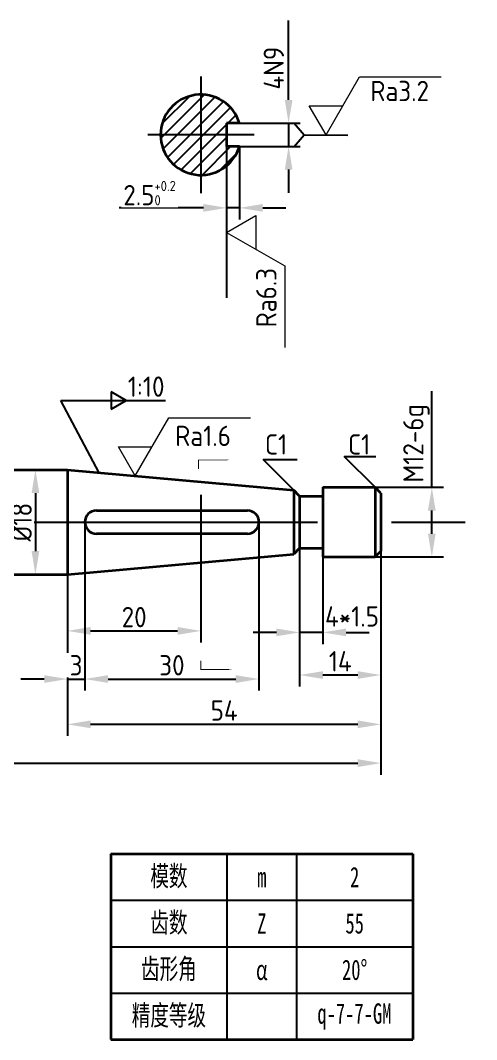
# Model space of a CAD drawing. Header units: millimetres. Extents: x 2207 to 2403, y 1770 to 1946.
# Drawn here: x 2324 to 2402.6, y 1770.3 to 1945.9 of the extents above; entities that cross this region are included whole.
import ezdxf

# ---------------------------------------------------------------- set-up
doc = ezdxf.new("R2010")
doc.units = ezdxf.units.MM
doc.linetypes.add('CENTERX2', pattern=[101.6, 63.5, -12.7, 12.7, -12.7])
for name, color, linetype in [('中心线', 1, 'CENTERX2'), ('标注', 3, 'Continuous'), ('细实线', 7, 'Continuous')]:
    doc.layers.add(name, color=color, linetype=linetype)
doc.layers.add('粗实线', color=7, linetype='Continuous', lineweight=35)
doc.styles.add('ISOCP', font='isocp.shx', dxfattribs={"height": 3.5})
doc.styles.add('仿宋', font='simfang.ttf', dxfattribs={"width": 0.67, "height": 3.5})
doc.styles.add('长仿宋体', font='simfang.ttf', dxfattribs={"width": 0.67, "height": 3.5})
doc.dimstyles.new('ISO-25$0', dxfattribs={"dimtxt": 3.5, "dimasz": 4, "dimexe": 2, "dimexo": 0, "dimtad": 1, "dimtoh": 1, "dimdsep": 46, "dimtxsty": 'ISOCP', "dimcen": 2.5, "dimadec": 0, "dimazin": 0, "dimtfac": 1, "dimtmove": 0, "dimatfit": 3, "dimfxl": 1, "dimtfill": 1, "dimarcsym": 0})

# ---------------------------------------------------------------- blocks, each defined once
blk = doc.blocks.new('轴套特殊标注')
at = {"layer": '粗实线'}
for p, q in [((-52, 0), (-52, -32)), ((-52, 0), (0, 0)), ((0, 0), (0, -32)), ((-52, -32), (0, -32))]:
    blk.add_line(p, q, dxfattribs=at)
at = {"layer": '细实线'}
for p, q in [((-32, 0), (-32, -32)), ((-20, 0), (-20, -32)), ((-52, -8), (0, -8)), ((-52, -16), (0, -16)), ((-52, -24), (0, -24))]:
    blk.add_line(p, q, dxfattribs=at)
at = {"layer": '细实线', "char_height": 3.5, "attachment_point": 5}
for s, width, insert, style in [('\\pxqc;模数', 20, (-42, -4), '仿宋'), ('\\pxqc;m', 12, (-26, -4), '仿宋'), ('齿数', 20, (-42, -12), '仿宋'), ('\\pxqc;Z', 12, (-26, -12), '仿宋'), ('\\pxqc;齿形角', 20, (-42, -20), '仿宋'), ('\\pxqc;α', 12, (-26, -20), '仿宋'), ('\\pxqc;精度等级', 20, (-42, -28), '长仿宋体')]:
    blk.add_mtext_dynamic_manual_height_columns(s, width=width, gutter_width=17.5, heights=[0], dxfattribs=dict(at, insert=insert, style=style))
blk = doc.blocks.new('*D47')
at = {"layer": 'Defpoints', "color": 0, "transparency": 16777216}
for p in [(2326.48, 1868.46), (2326.48, 1850.46), (2326.59, 1850.46)]:
    blk.add_point(p, dxfattribs=at)
at = {"layer": '标注', "color": 0, "lineweight": -2, "transparency": 16777216}
for p, q in [((2326.48, 1868.46), (2328.59, 1868.46)), ((2326.59, 1864.46), (2326.59, 1854.46)), ((2326.48, 1850.46), (2328.59, 1850.46))]:
    blk.add_line(p, q, dxfattribs=at)
at = {"layer": '标注', "color": 0, "transparency": 16777216}
for points in [[(2325.93, 1864.46), (2327.26, 1864.46), (2326.59, 1868.46)], [(2325.93, 1854.46), (2327.26, 1854.46), (2326.59, 1850.46)]]:
    blk.add_solid(points, dxfattribs=at)
at = {"layer": '标注', "color": 0, "transparency": 16777216, "insert": (2324.22, 1859.46), "char_height": 3.5, "attachment_point": 5, "rotation": 90, "style": 'ISOCP', "bg_fill": 3, "box_fill_scale": 1.1, "bg_fill_color": 256, "bg_fill_true_color": 13158600, "bg_fill_transparency": 0}
blk.add_mtext('%%C18', dxfattribs=at)
blk = doc.blocks.new('*D48')
at = {"layer": 'Defpoints', "color": 0, "transparency": 16777216}
for p in [(2385.1, 1865.46), (2394.87, 1865.46), (2385.1, 1853.46)]:
    blk.add_point(p, dxfattribs=at)
at = {"layer": '标注', "color": 0, "lineweight": -2, "transparency": 16777216}
for p, q in [((2385.1, 1865.46), (2396.87, 1865.46)), ((2394.87, 1857.46), (2394.87, 1861.46)), ((2385.1, 1853.46), (2396.87, 1853.46))]:
    blk.add_line(p, q, dxfattribs=at)
at = {"layer": '标注', "color": 0, "transparency": 16777216}
for points in [[(2394.2, 1861.46), (2395.53, 1861.46), (2394.87, 1865.46)], [(2394.2, 1857.46), (2395.53, 1857.46), (2394.87, 1853.46)]]:
    blk.add_solid(points, dxfattribs=at)
blk = doc.blocks.new('*D49')
at = {"layer": 'Defpoints', "color": 0, "transparency": 16777216}
for p in [(2359.53, 1924.2), (2361.74, 1924.2), (2359.53, 1913.61)]:
    blk.add_point(p, dxfattribs=at)
at = {"layer": '标注', "color": 0, "lineweight": -2, "transparency": 16777216}
for p, q in [((2359.53, 1924.2), (2359.53, 1911.61)), ((2361.74, 1924.2), (2361.74, 1911.61)), ((2355.53, 1913.61), (2340.99, 1913.61)), ((2361.74, 1913.61), (2359.53, 1913.61)), ((2365.74, 1913.61), (2369.74, 1913.61))]:
    blk.add_line(p, q, dxfattribs=at)
at = {"layer": '标注', "color": 0, "transparency": 16777216}
for points in [[(2355.53, 1914.28), (2355.53, 1912.94), (2359.53, 1913.61)], [(2365.74, 1914.28), (2365.74, 1912.94), (2361.74, 1913.61)]]:
    blk.add_solid(points, dxfattribs=at)
at = {"layer": '标注', "color": 0, "transparency": 16777216, "insert": (2346.26, 1916.15), "char_height": 3.5, "attachment_point": 5, "style": 'ISOCP', "bg_fill": 3, "box_fill_scale": 1.1, "bg_fill_color": 256, "bg_fill_true_color": 13158600, "bg_fill_transparency": 0}
blk.add_mtext('2.5{\\H0.5x;\\S+0.2^ 0;}', dxfattribs=at)
blk = doc.blocks.new('*D50')
at = {"layer": 'Defpoints', "color": 0, "transparency": 16777216}
for p in [(2361.74, 1928.2), (2361.74, 1924.2), (2370.2, 1924.2)]:
    blk.add_point(p, dxfattribs=at)
at = {"layer": '标注', "color": 0, "lineweight": -2, "transparency": 16777216}
for p, q in [((2370.2, 1932.2), (2370.2, 1936.2)), ((2361.74, 1928.2), (2372.2, 1928.2)), ((2370.2, 1928.2), (2370.2, 1924.2)), ((2361.74, 1924.2), (2372.2, 1924.2)), ((2370.2, 1920.2), (2370.2, 1916.2))]:
    blk.add_line(p, q, dxfattribs=at)
at = {"layer": '标注', "color": 0, "transparency": 16777216}
for points in [[(2369.54, 1932.2), (2370.87, 1932.2), (2370.2, 1928.2)], [(2369.54, 1920.2), (2370.87, 1920.2), (2370.2, 1924.2)]]:
    blk.add_solid(points, dxfattribs=at)
blk = doc.blocks.new('去除表面')
at = {"layer": '标注', "lineweight": 0}
for p, q in [((0, 0), (5.77, 10)), ((0, 0), (-2.89, 5)), ((-2.89, 5), (2.89, 5))]:
    blk.add_line(p, q, dxfattribs=at)
blk = doc.blocks.new('去除材料')
at = {"layer": '粗实线', "color": 3, "lineweight": 0}
blk.add_line((5.77, 10), (19.84, 10), dxfattribs=at)
blk.add_blockref('去除表面', (0, 0), dxfattribs=at)
blk = doc.blocks.new('RA3.2')
at = {"lineweight": 35}
blk.add_blockref('去除材料', (0, 0), dxfattribs=at)
at = {"lineweight": -3, "insert": (7.63, 9.33), "char_height": 3.5, "attachment_point": 1, "style": 'ISOCP'}
blk.add_mtext_dynamic_manual_height_columns('Ra3.2', width=14.4167, gutter_width=17.5, heights=[0], dxfattribs=at)
blk = doc.blocks.new('*D51')
at = {"layer": 'Defpoints', "color": 0, "transparency": 16777216}
for p in [(2386.1, 1854.46), (2230.1, 1850.96), (2386.1, 1817.94)]:
    blk.add_point(p, dxfattribs=at)
at = {"layer": '标注', "color": 0, "lineweight": -2, "transparency": 16777216}
for p, q in [((2386.1, 1854.46), (2386.1, 1815.94)), ((2230.1, 1850.96), (2230.1, 1815.94)), ((2234.1, 1817.94), (2382.1, 1817.94))]:
    blk.add_line(p, q, dxfattribs=at)
at = {"layer": '标注', "color": 0, "transparency": 16777216}
for points in [[(2234.1, 1818.61), (2234.1, 1817.27), (2230.1, 1817.94)], [(2382.1, 1818.61), (2382.1, 1817.27), (2386.1, 1817.94)]]:
    blk.add_solid(points, dxfattribs=at)
at = {"layer": '标注', "color": 0, "transparency": 16777216, "insert": (2308.1, 1820.31), "char_height": 3.5, "attachment_point": 5, "style": 'ISOCP', "bg_fill": 3, "box_fill_scale": 1.1, "bg_fill_color": 256, "bg_fill_true_color": 13158600, "bg_fill_transparency": 0}
blk.add_mtext('156', dxfattribs=at)
blk = doc.blocks.new('*D52')
at = {"layer": 'Defpoints', "color": 0, "transparency": 16777216}
for p in [(2372.1, 1854.96), (2386.1, 1854.46), (2372.1, 1833.12)]:
    blk.add_point(p, dxfattribs=at)
at = {"layer": '标注', "color": 0, "lineweight": -2, "transparency": 16777216}
for p, q in [((2372.1, 1854.96), (2372.1, 1831.12)), ((2386.1, 1854.46), (2386.1, 1831.12)), ((2382.1, 1833.12), (2376.1, 1833.12))]:
    blk.add_line(p, q, dxfattribs=at)
at = {"layer": '标注', "color": 0, "transparency": 16777216}
for points in [[(2376.1, 1833.78), (2376.1, 1832.45), (2372.1, 1833.12)], [(2382.1, 1833.78), (2382.1, 1832.45), (2386.1, 1833.12)]]:
    blk.add_solid(points, dxfattribs=at)
at = {"layer": '标注', "color": 0, "transparency": 16777216, "insert": (2379.1, 1835.49), "char_height": 3.5, "attachment_point": 5, "style": 'ISOCP', "bg_fill": 3, "box_fill_scale": 1.1, "bg_fill_color": 256, "bg_fill_true_color": 13158600, "bg_fill_transparency": 0}
blk.add_mtext('14', dxfattribs=at)
blk = doc.blocks.new('*D53')
at = {"layer": 'Defpoints', "color": 0, "transparency": 16777216}
for p in [(2372.1, 1854.96), (2376.1, 1853.46), (2372.1, 1840.46)]:
    blk.add_point(p, dxfattribs=at)
at = {"layer": '标注', "color": 0, "lineweight": -2, "transparency": 16777216}
for p, q in [((2372.1, 1854.96), (2372.1, 1838.46)), ((2376.1, 1853.46), (2376.1, 1838.46)), ((2368.1, 1840.46), (2364.1, 1840.46)), ((2376.1, 1840.46), (2372.1, 1840.46)), ((2380.1, 1840.46), (2384.1, 1840.46))]:
    blk.add_line(p, q, dxfattribs=at)
at = {"layer": '标注', "color": 0, "transparency": 16777216}
for points in [[(2368.1, 1841.13), (2368.1, 1839.8), (2372.1, 1840.46)], [(2380.1, 1841.13), (2380.1, 1839.8), (2376.1, 1840.46)]]:
    blk.add_solid(points, dxfattribs=at)
blk = doc.blocks.new('*D35')
at = {"layer": 'Defpoints', "color": 0, "transparency": 16777216}
for p in [(2386.1, 1854.46), (2332.1, 1850.46), (2332.1, 1824.62)]:
    blk.add_point(p, dxfattribs=at)
at = {"layer": '标注', "color": 0, "lineweight": -2, "transparency": 16777216}
for p, q in [((2386.1, 1854.46), (2386.1, 1822.62)), ((2332.1, 1850.46), (2332.1, 1822.62)), ((2382.1, 1824.62), (2336.1, 1824.62))]:
    blk.add_line(p, q, dxfattribs=at)
at = {"layer": '标注', "color": 0, "transparency": 16777216}
for points in [[(2336.1, 1825.29), (2336.1, 1823.96), (2332.1, 1824.62)], [(2382.1, 1825.29), (2382.1, 1823.96), (2386.1, 1824.62)]]:
    blk.add_solid(points, dxfattribs=at)
at = {"layer": '标注', "color": 0, "transparency": 16777216, "insert": (2359.1, 1827), "char_height": 3.5, "attachment_point": 5, "style": 'ISOCP', "bg_fill": 3, "box_fill_scale": 1.1, "bg_fill_color": 256, "bg_fill_true_color": 13158600, "bg_fill_transparency": 0}
blk.add_mtext('54', dxfattribs=at)
blk = doc.blocks.new('*D59')
at = {"layer": 'Defpoints', "color": 0, "transparency": 16777216}
for p in [(2335.1, 1859.46), (2332.1, 1850.46)]:
    blk.add_point(p, dxfattribs=at)
at = {"layer": '标注', "color": 0, "lineweight": -2, "transparency": 16777216}
for p, q in [((2335.1, 1859.46), (2335.1, 1830.43)), ((2332.1, 1850.46), (2332.1, 1830.43)), ((2328.1, 1832.43), (2324.1, 1832.43)), ((2332.1, 1832.43), (2335.1, 1832.43)), ((2339.1, 1832.43), (2343.1, 1832.43))]:
    blk.add_line(p, q, dxfattribs=at)
at = {"layer": '标注', "color": 0, "transparency": 16777216}
for points in [[(2328.1, 1833.09), (2328.1, 1831.76), (2332.1, 1832.43)], [(2339.1, 1833.09), (2339.1, 1831.76), (2335.1, 1832.43)]]:
    blk.add_solid(points, dxfattribs=at)
at = {"layer": '标注', "color": 0, "transparency": 16777216, "insert": (2333.6, 1834.8), "char_height": 3.5, "attachment_point": 5, "style": 'ISOCP', "bg_fill": 3, "box_fill_scale": 1.1, "bg_fill_color": 256, "bg_fill_true_color": 13158600, "bg_fill_transparency": 0}
blk.add_mtext('3', dxfattribs=at)
at = {"layer": 'Defpoints', "color": 0, "transparency": 16777216}
blk.add_point((2335.1, 1832.43), dxfattribs=at)
blk = doc.blocks.new('*D60')
at = {"layer": 'Defpoints', "color": 0, "transparency": 16777216}
for p in [(2335.1, 1859.46), (2365.1, 1859.46), (2365.1, 1832.43)]:
    blk.add_point(p, dxfattribs=at)
at = {"layer": '标注', "color": 0, "lineweight": -2, "transparency": 16777216}
for p, q in [((2335.1, 1859.46), (2335.1, 1830.43)), ((2365.1, 1859.46), (2365.1, 1830.43)), ((2339.1, 1832.43), (2361.1, 1832.43))]:
    blk.add_line(p, q, dxfattribs=at)
at = {"layer": '标注', "color": 0, "transparency": 16777216}
for points in [[(2339.1, 1833.09), (2339.1, 1831.76), (2335.1, 1832.43)], [(2361.1, 1833.09), (2361.1, 1831.76), (2365.1, 1832.43)]]:
    blk.add_solid(points, dxfattribs=at)
at = {"layer": '标注', "color": 0, "transparency": 16777216, "insert": (2350.1, 1834.8), "char_height": 3.5, "attachment_point": 5, "style": 'ISOCP', "bg_fill": 3, "box_fill_scale": 1.1, "bg_fill_color": 256, "bg_fill_true_color": 13158600, "bg_fill_transparency": 0}
blk.add_mtext('30', dxfattribs=at)
blk = doc.blocks.new('*D61')
at = {"layer": 'Defpoints', "color": 0, "transparency": 16777216}
for p in [(2355.09, 1859.46), (2332.1, 1850.46), (2355.09, 1840.72)]:
    blk.add_point(p, dxfattribs=at)
at = {"layer": '标注', "color": 0, "lineweight": -2, "transparency": 16777216}
for p, q in [((2355.09, 1859.46), (2355.09, 1838.72)), ((2332.1, 1850.46), (2332.1, 1838.72)), ((2336.1, 1840.72), (2351.09, 1840.72))]:
    blk.add_line(p, q, dxfattribs=at)
at = {"layer": '标注', "color": 0, "transparency": 16777216}
for points in [[(2336.1, 1841.39), (2336.1, 1840.05), (2332.1, 1840.72)], [(2351.09, 1841.39), (2351.09, 1840.05), (2355.09, 1840.72)]]:
    blk.add_solid(points, dxfattribs=at)
at = {"layer": '标注', "color": 0, "transparency": 16777216, "insert": (2343.6, 1843.1), "char_height": 3.5, "attachment_point": 5, "style": 'ISOCP', "bg_fill": 3, "box_fill_scale": 1.1, "bg_fill_color": 256, "bg_fill_true_color": 13158600, "bg_fill_transparency": 0}
blk.add_mtext('20', dxfattribs=at)

msp = doc.modelspace()

# ---------------------------------------------------------------- hatches: boundary and pattern name
at = {"layer": '细实线', "transparency": 33554687}
h = msp.add_hatch(dxfattribs=at)
h.set_pattern_fill('ANSI31', color=256, scale=0.5)
h.set_pattern_definition([(45, (-189.8981, -551.8325), (-1.122532, 1.122532), [])])
h.paths.add_polyline_path([(2355.094, 1933.133), (2355.094, 1926.197), (2359.53, 1926.197), (2359.53, 1928.197), (2361.735, 1928.197, 0.3309133)])
h.paths.add_polyline_path([(2355.094, 1933.133, 0.4142136), (2348.159, 1926.197), (2355.094, 1926.197)])
h.paths.add_polyline_path([(2355.094, 1926.197), (2348.159, 1926.197, 0.4142136), (2355.094, 1919.261)])
h.paths.add_polyline_path([(2359.53, 1926.197), (2355.094, 1926.197), (2355.094, 1919.261, 0.3309133), (2361.735, 1924.197), (2359.53, 1924.197)])

# ---------------------------------------------------------------- linework, layer by layer
at = {"layer": '中心线'}
for p, q in [((2355.094, 1936.249), (2355.094, 1916.145)), ((2364.248, 1926.197), (2345.941, 1926.197)), ((2355.094, 1864.148), (2355.094, 1854.78)), ((2210.102, 1859.464), (2402.584, 1859.464))]:
    msp.add_line(p, q, dxfattribs=at)
at = {"layer": '标注'}
for p, q in [((2370.203, 1936.197), (2370.203, 1945.912)), ((2371.172, 1928.197), (2372.87, 1926.185)), ((2371.172, 1924.197), (2372.87, 1926.185)), ((2372.87, 1926.185), (2380.432, 1926.149)), ((2342.219, 1880.436), (2339.621, 1881.936)), ((2339.621, 1881.936), (2339.621, 1878.936)), ((2394.865, 1865.464), (2394.865, 1882.053)), ((2337.57, 1867.973), (2330.968, 1880.436)), ((2330.968, 1880.436), (2342.219, 1880.436)), ((2339.621, 1878.936), (2342.219, 1880.436)), ((2342.219, 1880.436), (2348.971, 1880.436)), ((2371.102, 1864.964), (2365.799, 1870.267)), ((2365.799, 1870.267), (2371.656, 1870.267)), ((2385.102, 1865.464), (2379.799, 1870.767)), ((2379.799, 1870.767), (2385.235, 1870.767))]:
    msp.add_line(p, q, dxfattribs=at)
at = {"layer": '粗实线'}
for p, q in [((2361.735, 1928.197), (2359.53, 1928.197)), ((2359.53, 1928.197), (2359.53, 1924.197)), ((2361.735, 1924.197), (2359.53, 1924.197)), ((2361.735, 1924.197), (2359.53, 1924.197)), ((2316.102, 1868.464), (2332.102, 1868.464)), ((2332.102, 1868.464), (2332.102, 1850.464)), ((2332.102, 1868.464), (2371.102, 1864.964)), ((2376.102, 1865.464), (2385.102, 1865.464)), ((2376.102, 1865.464), (2376.102, 1853.464)), ((2386.102, 1864.464), (2385.102, 1865.464)), ((2385.102, 1865.464), (2385.102, 1853.464)), ((2371.102, 1864.964), (2371.102, 1853.964)), ((2372.102, 1863.964), (2371.102, 1864.964)), ((2372.102, 1863.964), (2376.102, 1863.964)), ((2372.102, 1863.964), (2372.102, 1854.964)), ((2386.102, 1864.464), (2386.102, 1854.464)), ((2337.102, 1861.464), (2363.102, 1861.464)), ((2363.102, 1857.464), (2337.102, 1857.464)), ((2372.102, 1854.964), (2371.102, 1853.964)), ((2372.102, 1854.964), (2376.102, 1854.964)), ((2386.102, 1854.464), (2385.102, 1853.464)), ((2332.102, 1850.464), (2371.102, 1853.964)), ((2376.102, 1853.464), (2385.102, 1853.464)), ((2316.102, 1850.464), (2332.102, 1850.464))]:
    msp.add_line(p, q, dxfattribs=at)
msp.add_lwpolyline([(2354.692, 1868.642, 0.14, 0.14, 0), (2354.692, 1870.178, 0.14, 0.14, 0), (2356.817, 1870.178, 0.798, 0, 0), (2360.005, 1870.178, 0, 0, 0)], format="xyseb", dxfattribs=at)
for centre, radius, start, end in [((2355.094, 1926.197), 6.936, 16.75973, 343.24027), ((2337.102, 1859.464), 2, 90, 270), ((2363.102, 1859.464), 2, 270, 90)]:
    msp.add_arc(centre, radius, start, end, dxfattribs=at)

# ---------------------------------------------------------------- block references
at = {"layer": '标注'}
for name, p in [('RA3.2', (2376.651, 1926.167)), ('去除材料', (2343.8, 1867.414))]:
    msp.add_blockref(name, p, dxfattribs=at)
at = {"layer": '细实线'}
msp.add_blockref('轴套特殊标注', (2391.583, 1802.3), dxfattribs=at)

# ---------------------------------------------------------------- texts
at = {"layer": '标注', "char_height": 3.5, "attachment_point": 1, "rotation": 90, "style": 'ISOCP'}
for s, width, insert in [('4N9', 9.91674, (2365.903, 1933.993)), ('Ra6.3', 21.65058, (2364.617, 1893.02)), ('M12-6g', 13.53315, (2389.936, 1866.287))]:
    msp.add_mtext_dynamic_manual_height_columns(s, width=width, gutter_width=17.5, heights=[0], dxfattribs=dict(at, insert=insert))
at = {"layer": '标注', "char_height": 3.5, "attachment_point": 1, "style": 'ISOCP'}
for s, width, insert in [('1:10', 7.58916, (2342.504, 1884.558)), ('Ra1.6', 16.22552, (2350.67, 1876.072)), ('C1', 6.86331, (2366.121, 1874.604)), ('C1', 6.86331, (2380.438, 1874.604))]:
    msp.add_mtext_dynamic_manual_height_columns(s, width=width, gutter_width=17.5, heights=[0], dxfattribs=dict(at, insert=insert))
at = {"layer": '细实线', "char_height": 3.5, "attachment_point": 5, "style": '仿宋'}
for s, insert in [('\\pxqc;2', (2381.583, 1798.3)), ('\\pxqc;55', (2381.583, 1790.3)), ('\\pxqc;20°', (2381.583, 1782.3)), ('\\pxqc;q-7-7-GM', (2381.532, 1774.291))]:
    msp.add_mtext_dynamic_manual_height_columns(s, width=20, gutter_width=17.5, heights=[0], dxfattribs=dict(at, insert=insert))

# ---------------------------------------------------------------- dimensions: what is measured, and where the dimension line sits
at = {"layer": '标注'}
dim = msp.add_linear_dim(base=(2394.865, 1865.464), p1=(2385.102, 1853.464), p2=(2385.102, 1865.464), angle=90, text=' ', dimstyle='ISO-25$0', dxfattribs=at)
dim.commit()
dim.dimension.update_dxf_attribs({"geometry": '*D48', "text_midpoint": (2394.865, 1859.464)})

# ---------------------------------------------------------------- next in the draw order: dimensions: what is measured, and where the dimension line sits
dim = msp.add_linear_dim(base=(2359.53, 1913.61), p1=(2361.735, 1924.197), p2=(2359.53, 1924.197), text='2.5{\\H0.5x;\\S+0.2^ 0;}', dimstyle='ISO-25$0', dxfattribs=at)
dim.commit()
dim.dimension.update_dxf_attribs({"geometry": '*D49', "text_midpoint": (2346.258, 1916.146)})
dim = msp.add_linear_dim(base=(2326.594, 1850.464), p1=(2326.48, 1868.464), p2=(2326.48, 1850.464), angle=90, text='%%C<>', dimstyle='ISO-25$0', dxfattribs=at)
dim.commit()
dim.dimension.update_dxf_attribs({"geometry": '*D47', "text_midpoint": (2324.219, 1859.464)})

# ---------------------------------------------------------------- next in the draw order: linework, layer by layer
msp.add_line((2359.53, 1911.61), (2359.53, 1898.093), dxfattribs=at)

# ---------------------------------------------------------------- next in the draw order: block references
at = {"layer": '标注', "rotation": 270}
msp.add_blockref('去除材料', (2359.53, 1909.391), dxfattribs=at)

# ---------------------------------------------------------------- next in the draw order: dimensions: what is measured, and where the dimension line sits
at = {"layer": '标注'}
dim = msp.add_linear_dim(base=(2370.203, 1924.197), p1=(2361.735, 1928.197), p2=(2361.735, 1924.197), angle=90, text=' ', dimstyle='ISO-25$0', dxfattribs=at)
dim.commit()
dim.dimension.update_dxf_attribs({"geometry": '*D50', "text_midpoint": (2370.203, 1926.197)})
dim = msp.add_linear_dim(base=(2386.102, 1817.938), p1=(2230.102, 1850.964), p2=(2386.102, 1854.464), dimstyle='ISO-25$0', dxfattribs=at)
dim.commit()
dim.dimension.update_dxf_attribs({"geometry": '*D51', "text_midpoint": (2308.102, 1820.313)})

# ---------------------------------------------------------------- next in the draw order: dimensions: what is measured, and where the dimension line sits
dim = msp.add_linear_dim(base=(2372.102, 1833.118), p1=(2386.102, 1854.464), p2=(2372.102, 1854.964), dimstyle='ISO-25$0', dxfattribs=at)
dim.commit()
dim.dimension.update_dxf_attribs({"geometry": '*D52', "text_midpoint": (2379.102, 1835.493)})

# ---------------------------------------------------------------- next in the draw order: texts
at = {"layer": '标注', "insert": (2376.479, 1844.965), "char_height": 3.5, "attachment_point": 1, "style": 'ISOCP'}
msp.add_mtext_dynamic_manual_height_columns('4*1.5', width=8.74137, gutter_width=17.5, heights=[0], dxfattribs=at)

# ---------------------------------------------------------------- next in the draw order: dimensions: what is measured, and where the dimension line sits
at = {"layer": '标注'}
dim = msp.add_linear_dim(base=(2372.102, 1840.462), p1=(2376.102, 1853.464), p2=(2372.102, 1854.964), text=' ', dimstyle='ISO-25$0', dxfattribs=at)
dim.commit()
dim.dimension.update_dxf_attribs({"geometry": '*D53', "text_midpoint": (2374.102, 1840.462)})

# ---------------------------------------------------------------- next in the draw order: dimensions: what is measured, and where the dimension line sits
dim = msp.add_linear_dim(base=(2332.102, 1824.622), p1=(2386.102, 1854.464), p2=(2332.102, 1850.464), dimstyle='ISO-25$0', dxfattribs=at)
dim.commit()
dim.dimension.update_dxf_attribs({"geometry": '*D35', "text_midpoint": (2359.102, 1826.997)})

# ---------------------------------------------------------------- next in the draw order: dimensions: what is measured, and where the dimension line sits
dim = msp.add_linear_dim(base=(2335.102, 1832.427), p1=(2332.102, 1850.464), p2=(2335.102, 1859.464), dimstyle='ISO-25$0', override={"dimtmove": 1}, dxfattribs=at)
dim.commit()
dim.dimension.update_dxf_attribs({"geometry": '*D59', "text_midpoint": (2333.602, 1834.802)})

# ---------------------------------------------------------------- next in the draw order: dimensions: what is measured, and where the dimension line sits
dim = msp.add_linear_dim(base=(2365.102, 1832.427), p1=(2335.102, 1859.464), p2=(2365.102, 1859.464), dimstyle='ISO-25$0', override={"dimtmove": 1}, dxfattribs=at)
dim.commit()
dim.dimension.update_dxf_attribs({"geometry": '*D60', "text_midpoint": (2350.102, 1834.802)})

# ---------------------------------------------------------------- next in the draw order: linework, layer by layer
at = {"layer": '粗实线'}
msp.add_lwpolyline([(2355.094, 1835.609, 0.14, 0.14, 0), (2355.094, 1834.074, 0.14, 0.14, 0), (2357.219, 1834.074, 0.798, 0, 0), (2360.407, 1834.074, 0, 0, 0)], format="xyseb", dxfattribs=at)

# ---------------------------------------------------------------- next in the draw order: dimensions: what is measured, and where the dimension line sits
at = {"layer": '标注'}
dim = msp.add_linear_dim(base=(2355.094, 1840.72), p1=(2332.102, 1850.464), p2=(2355.094, 1859.464), text='20', dimstyle='ISO-25$0', dxfattribs=at)
dim.commit()
dim.dimension.update_dxf_attribs({"geometry": '*D61', "text_midpoint": (2343.598, 1843.095)})

doc.saveas('drawing.dxf')
